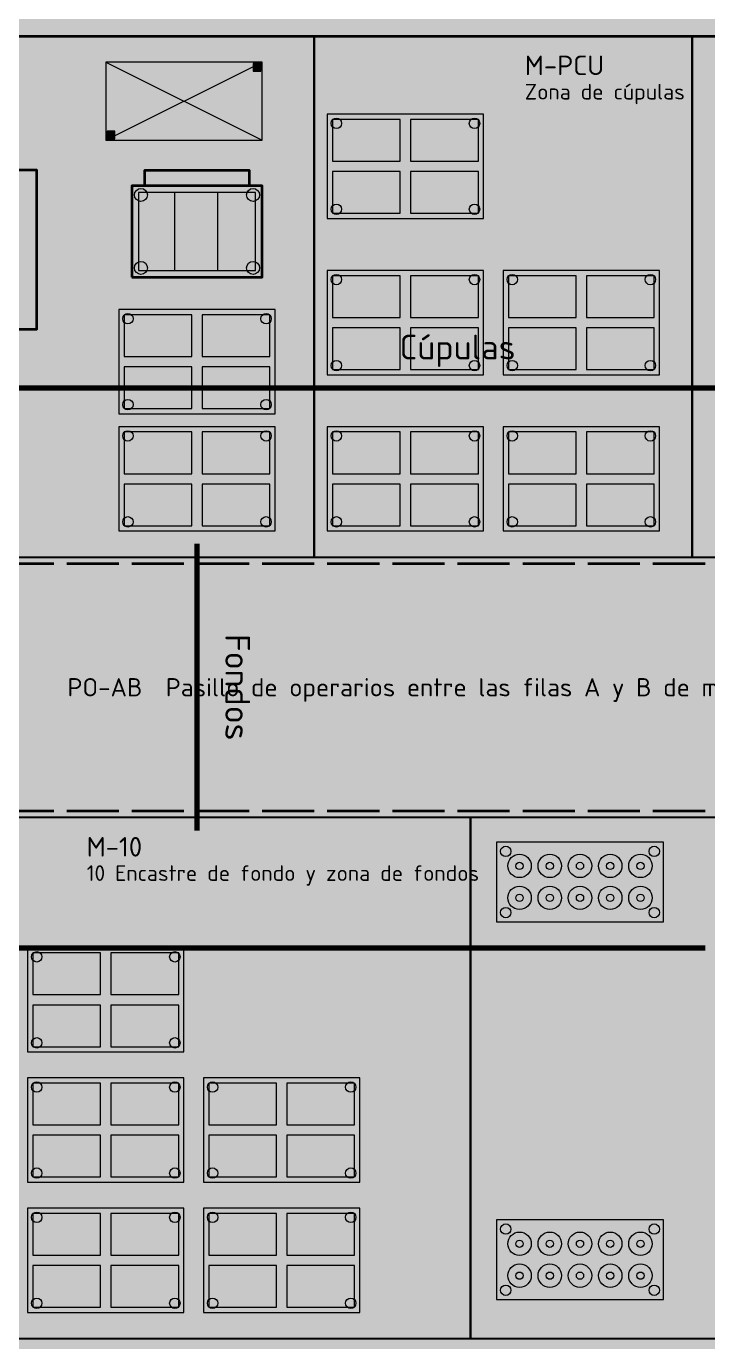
# Model space of a CAD drawing. Header units: millimetres. Extents: x 0 to 1189, y 0 to 841.
# Drawn here: x 348.9 to 401.2, y 569.8 to 670.8 of the extents above; entities that cross this region are included whole.
import ezdxf
from ezdxf.enums import TextEntityAlignment as Align

# ---------------------------------------------------------------- set-up
doc = ezdxf.new("R2010")
doc.units = ezdxf.units.MM
doc.linetypes.add('IRAM-E-TRAZOS', pattern=[5, 4, -1])
for name, color, linetype, lineweight, true_color in [('A-DEFENSA', 2, 'CONTINUOUS', 35, 0xe6b400), ('A-EQUIPO', 30, 'CONTINUOUS', 35, 0xe67800), ('A-PASILLO', 2, 'IRAM-E-TRAZOS', 35, 0xd7a500), ('A-SENDA', 2, 'CONTINUOUS', 25, 0xd7a500)]:
    doc.layers.add(name, color=color, linetype=linetype, lineweight=lineweight, true_color=true_color)
for name, color, linetype, lineweight in [('A-EQUIPO-FINO', 8, 'CONTINUOUS', 13), ('A-EQUIPO-RELLENO', 9, 'CONTINUOUS', 13), ('A-RELLENO', 9, 'CONTINUOUS', 13), ('A-SECTOR', 1, 'CONTINUOUS', 25), ('A-SECTOR-TXT', 1, 'CONTINUOUS', 25), ('A-TEXTO', 7, 'CONTINUOUS', 18), ('F-SE', 30, 'CONTINUOUS', 70)]:
    doc.layers.add(name, color=color, linetype=linetype, lineweight=lineweight)
doc.styles.add('ISO3098', font='isocpeur.ttf')

msp = doc.modelspace()

# ---------------------------------------------------------------- hatches: boundary and pattern name
at = {"layer": 'A-EQUIPO-RELLENO', "true_color": 0xeeeeee}
h = msp.add_hatch(color=7, dxfattribs=at)
h.dxf.hatch_style = 1
h.paths.add_polyline_path([(355, 662), (367, 662), (367, 668), (355, 668)])
at = {"layer": 'A-EQUIPO-RELLENO', "true_color": 0x969ba0}
h = msp.add_hatch(color=7, dxfattribs=at)
h.dxf.hatch_style = 1
h.paths.add_polyline_path([(366.3, 667.3), (366.9, 667.3), (366.9, 667.9), (366.3, 667.9)])
at = {"layer": 'A-EQUIPO-RELLENO', "true_color": 0xeeeeee}
h = msp.add_hatch(color=7, dxfattribs=at)
h.dxf.hatch_style = 1
h.paths.add_polyline_path([(372, 656), (384, 656), (384, 664), (372, 664)])
at = {"layer": 'A-EQUIPO-RELLENO', "true_color": 0xfaecc8}
h = msp.add_hatch(color=7, dxfattribs=at)
h.dxf.hatch_style = 1
h.paths.add_polyline_path([(372.4, 660.4), (377.6, 660.4), (377.6, 663.6), (372.4, 663.6)])
h = msp.add_hatch(color=7, dxfattribs=at)
h.dxf.hatch_style = 1
h.paths.add_polyline_path([(378.4, 660.4), (383.6, 660.4), (383.6, 663.6), (378.4, 663.6)])
at = {"layer": 'A-EQUIPO-RELLENO', "true_color": 0x969ba0}
h = msp.add_hatch(color=7, dxfattribs=at)
h.dxf.hatch_style = 1
h.paths.add_polyline_path([(355.1, 662.1), (355.7, 662.1), (355.7, 662.7), (355.1, 662.7)])
at = {"layer": 'A-EQUIPO-RELLENO', "true_color": 0xe6e6e6}
h = msp.add_hatch(color=7, dxfattribs=at)
h.dxf.hatch_style = 1
h.paths.add_polyline_path([(337, 647.5), (349.7, 647.5), (349.7, 659.7), (337, 659.7)])
at = {"layer": 'A-EQUIPO-RELLENO', "true_color": 0xfaecc8}
h = msp.add_hatch(color=7, dxfattribs=at)
h.dxf.hatch_style = 1
h.paths.add_polyline_path([(372.4, 656.4), (377.6, 656.4), (377.6, 659.6), (372.4, 659.6)])
h = msp.add_hatch(color=7, dxfattribs=at)
h.dxf.hatch_style = 1
h.paths.add_polyline_path([(378.4, 656.4), (383.6, 656.4), (383.6, 659.6), (378.4, 659.6)])
at = {"layer": 'A-EQUIPO-RELLENO', "true_color": 0xeeeeee}
h = msp.add_hatch(color=7, dxfattribs=at)
h.dxf.hatch_style = 1
h.paths.add_polyline_path([(357, 651.5), (367, 651.5), (367, 658.5), (357, 658.5)])
h = msp.add_hatch(color=7, dxfattribs=at)
h.dxf.hatch_style = 1
h.paths.add_polyline_path([(372, 644), (384, 644), (384, 652), (372, 652)])
at = {"layer": 'A-EQUIPO-RELLENO', "true_color": 0xfaecc8}
h = msp.add_hatch(color=7, dxfattribs=at)
h.dxf.hatch_style = 1
h.paths.add_polyline_path([(372.4, 648.4), (377.6, 648.4), (377.6, 651.6), (372.4, 651.6)])
h = msp.add_hatch(color=7, dxfattribs=at)
h.dxf.hatch_style = 1
h.paths.add_polyline_path([(378.4, 648.4), (383.6, 648.4), (383.6, 651.6), (378.4, 651.6)])
at = {"layer": 'A-EQUIPO-RELLENO', "true_color": 0xeeeeee}
h = msp.add_hatch(color=7, dxfattribs=at)
h.dxf.hatch_style = 1
h.paths.add_polyline_path([(385.5, 644), (397.5, 644), (397.5, 652), (385.5, 652)])
at = {"layer": 'A-EQUIPO-RELLENO', "true_color": 0xfaecc8}
h = msp.add_hatch(color=7, dxfattribs=at)
h.dxf.hatch_style = 1
h.paths.add_polyline_path([(385.9, 648.4), (391.1, 648.4), (391.1, 651.6), (385.9, 651.6)])
h = msp.add_hatch(color=7, dxfattribs=at)
h.dxf.hatch_style = 1
h.paths.add_polyline_path([(391.9, 648.4), (397.1, 648.4), (397.1, 651.6), (391.9, 651.6)])
at = {"layer": 'A-EQUIPO-RELLENO', "true_color": 0xeeeeee}
h = msp.add_hatch(color=7, dxfattribs=at)
h.dxf.hatch_style = 1
h.paths.add_polyline_path([(356, 641), (368, 641), (368, 649), (356, 649)])
at = {"layer": 'A-EQUIPO-RELLENO', "true_color": 0xfaecc8}
h = msp.add_hatch(color=7, dxfattribs=at)
h.dxf.hatch_style = 1
h.paths.add_polyline_path([(356.4, 645.4), (361.6, 645.4), (361.6, 648.6), (356.4, 648.6)])
h = msp.add_hatch(color=7, dxfattribs=at)
h.dxf.hatch_style = 1
h.paths.add_polyline_path([(362.4, 645.4), (367.6, 645.4), (367.6, 648.6), (362.4, 648.6)])
h = msp.add_hatch(color=7, dxfattribs=at)
h.dxf.hatch_style = 1
h.paths.add_polyline_path([(372.4, 644.4), (377.6, 644.4), (377.6, 647.6), (372.4, 647.6)])
h = msp.add_hatch(color=7, dxfattribs=at)
h.dxf.hatch_style = 1
h.paths.add_polyline_path([(378.4, 644.4), (383.6, 644.4), (383.6, 647.6), (378.4, 647.6)])
h = msp.add_hatch(color=7, dxfattribs=at)
h.dxf.hatch_style = 1
h.paths.add_polyline_path([(385.9, 644.4), (391.1, 644.4), (391.1, 647.6), (385.9, 647.6)])
h = msp.add_hatch(color=7, dxfattribs=at)
h.dxf.hatch_style = 1
h.paths.add_polyline_path([(391.9, 644.4), (397.1, 644.4), (397.1, 647.6), (391.9, 647.6)])
h = msp.add_hatch(color=7, dxfattribs=at)
h.dxf.hatch_style = 1
h.paths.add_polyline_path([(356.4, 641.4), (361.6, 641.4), (361.6, 644.6), (356.4, 644.6)])
h = msp.add_hatch(color=7, dxfattribs=at)
h.dxf.hatch_style = 1
h.paths.add_polyline_path([(362.4, 641.4), (367.6, 641.4), (367.6, 644.6), (362.4, 644.6)])
at = {"layer": 'A-EQUIPO-RELLENO', "true_color": 0xeeeeee}
h = msp.add_hatch(color=7, dxfattribs=at)
h.dxf.hatch_style = 1
h.paths.add_polyline_path([(356, 632), (368, 632), (368, 640), (356, 640)])
at = {"layer": 'A-EQUIPO-RELLENO', "true_color": 0xfaecc8}
h = msp.add_hatch(color=7, dxfattribs=at)
h.dxf.hatch_style = 1
h.paths.add_polyline_path([(356.4, 636.4), (361.6, 636.4), (361.6, 639.6), (356.4, 639.6)])
h = msp.add_hatch(color=7, dxfattribs=at)
h.dxf.hatch_style = 1
h.paths.add_polyline_path([(362.4, 636.4), (367.6, 636.4), (367.6, 639.6), (362.4, 639.6)])
at = {"layer": 'A-EQUIPO-RELLENO', "true_color": 0xeeeeee}
h = msp.add_hatch(color=7, dxfattribs=at)
h.dxf.hatch_style = 1
h.paths.add_polyline_path([(372, 632), (384, 632), (384, 640), (372, 640)])
at = {"layer": 'A-EQUIPO-RELLENO', "true_color": 0xfaecc8}
h = msp.add_hatch(color=7, dxfattribs=at)
h.dxf.hatch_style = 1
h.paths.add_polyline_path([(372.4, 636.4), (377.6, 636.4), (377.6, 639.6), (372.4, 639.6)])
h = msp.add_hatch(color=7, dxfattribs=at)
h.dxf.hatch_style = 1
h.paths.add_polyline_path([(378.4, 636.4), (383.6, 636.4), (383.6, 639.6), (378.4, 639.6)])
at = {"layer": 'A-EQUIPO-RELLENO', "true_color": 0xeeeeee}
h = msp.add_hatch(color=7, dxfattribs=at)
h.dxf.hatch_style = 1
h.paths.add_polyline_path([(385.5, 632), (397.5, 632), (397.5, 640), (385.5, 640)])
at = {"layer": 'A-EQUIPO-RELLENO', "true_color": 0xfaecc8}
h = msp.add_hatch(color=7, dxfattribs=at)
h.dxf.hatch_style = 1
h.paths.add_polyline_path([(385.9, 636.4), (391.1, 636.4), (391.1, 639.6), (385.9, 639.6)])
h = msp.add_hatch(color=7, dxfattribs=at)
h.dxf.hatch_style = 1
h.paths.add_polyline_path([(391.9, 636.4), (397.1, 636.4), (397.1, 639.6), (391.9, 639.6)])
h = msp.add_hatch(color=7, dxfattribs=at)
h.dxf.hatch_style = 1
h.paths.add_polyline_path([(356.4, 632.4), (361.6, 632.4), (361.6, 635.6), (356.4, 635.6)])
h = msp.add_hatch(color=7, dxfattribs=at)
h.dxf.hatch_style = 1
h.paths.add_polyline_path([(362.4, 632.4), (367.6, 632.4), (367.6, 635.6), (362.4, 635.6)])
h = msp.add_hatch(color=7, dxfattribs=at)
h.dxf.hatch_style = 1
h.paths.add_polyline_path([(372.4, 632.4), (377.6, 632.4), (377.6, 635.6), (372.4, 635.6)])
h = msp.add_hatch(color=7, dxfattribs=at)
h.dxf.hatch_style = 1
h.paths.add_polyline_path([(378.4, 632.4), (383.6, 632.4), (383.6, 635.6), (378.4, 635.6)])
h = msp.add_hatch(color=7, dxfattribs=at)
h.dxf.hatch_style = 1
h.paths.add_polyline_path([(385.9, 632.4), (391.1, 632.4), (391.1, 635.6), (385.9, 635.6)])
h = msp.add_hatch(color=7, dxfattribs=at)
h.dxf.hatch_style = 1
h.paths.add_polyline_path([(391.9, 632.4), (397.1, 632.4), (397.1, 635.6), (391.9, 635.6)])
at = {"layer": 'A-EQUIPO-RELLENO', "true_color": 0xeeeeee}
h = msp.add_hatch(color=7, dxfattribs=at)
h.dxf.hatch_style = 1
h.paths.add_polyline_path([(385, 602), (397.8, 602), (397.8, 608.1), (385, 608.1)])
h = msp.add_hatch(color=7, dxfattribs=at)
h.dxf.hatch_style = 1
h.paths.add_polyline_path([(349, 592), (361, 592), (361, 600), (349, 600)])
at = {"layer": 'A-EQUIPO-RELLENO', "true_color": 0xfaecc8}
h = msp.add_hatch(color=7, dxfattribs=at)
h.dxf.hatch_style = 1
h.paths.add_polyline_path([(349.4, 596.4), (354.6, 596.4), (354.6, 599.6), (349.4, 599.6)])
h = msp.add_hatch(color=7, dxfattribs=at)
h.dxf.hatch_style = 1
h.paths.add_polyline_path([(355.4, 596.4), (360.6, 596.4), (360.6, 599.6), (355.4, 599.6)])
h = msp.add_hatch(color=7, dxfattribs=at)
h.dxf.hatch_style = 1
h.paths.add_polyline_path([(349.4, 592.4), (354.6, 592.4), (354.6, 595.6), (349.4, 595.6)])
h = msp.add_hatch(color=7, dxfattribs=at)
h.dxf.hatch_style = 1
h.paths.add_polyline_path([(355.4, 592.4), (360.6, 592.4), (360.6, 595.6), (355.4, 595.6)])
at = {"layer": 'A-EQUIPO-RELLENO', "true_color": 0xeeeeee}
h = msp.add_hatch(color=7, dxfattribs=at)
h.dxf.hatch_style = 1
h.paths.add_polyline_path([(349, 582), (361, 582), (361, 590), (349, 590)])
h = msp.add_hatch(color=7, dxfattribs=at)
h.dxf.hatch_style = 1
h.paths.add_polyline_path([(362.5, 582), (374.5, 582), (374.5, 590), (362.5, 590)])
at = {"layer": 'A-EQUIPO-RELLENO', "true_color": 0xfaecc8}
h = msp.add_hatch(color=7, dxfattribs=at)
h.dxf.hatch_style = 1
h.paths.add_polyline_path([(349.4, 586.4), (354.6, 586.4), (354.6, 589.6), (349.4, 589.6)])
h = msp.add_hatch(color=7, dxfattribs=at)
h.dxf.hatch_style = 1
h.paths.add_polyline_path([(355.4, 586.4), (360.6, 586.4), (360.6, 589.6), (355.4, 589.6)])
h = msp.add_hatch(color=7, dxfattribs=at)
h.dxf.hatch_style = 1
h.paths.add_polyline_path([(362.9, 586.4), (368.1, 586.4), (368.1, 589.6), (362.9, 589.6)])
h = msp.add_hatch(color=7, dxfattribs=at)
h.dxf.hatch_style = 1
h.paths.add_polyline_path([(368.9, 586.4), (374.1, 586.4), (374.1, 589.6), (368.9, 589.6)])
h = msp.add_hatch(color=7, dxfattribs=at)
h.dxf.hatch_style = 1
h.paths.add_polyline_path([(349.4, 582.4), (354.6, 582.4), (354.6, 585.6), (349.4, 585.6)])
h = msp.add_hatch(color=7, dxfattribs=at)
h.dxf.hatch_style = 1
h.paths.add_polyline_path([(355.4, 582.4), (360.6, 582.4), (360.6, 585.6), (355.4, 585.6)])
h = msp.add_hatch(color=7, dxfattribs=at)
h.dxf.hatch_style = 1
h.paths.add_polyline_path([(362.9, 582.4), (368.1, 582.4), (368.1, 585.6), (362.9, 585.6)])
h = msp.add_hatch(color=7, dxfattribs=at)
h.dxf.hatch_style = 1
h.paths.add_polyline_path([(368.9, 582.4), (374.1, 582.4), (374.1, 585.6), (368.9, 585.6)])
at = {"layer": 'A-EQUIPO-RELLENO', "true_color": 0xeeeeee}
h = msp.add_hatch(color=7, dxfattribs=at)
h.dxf.hatch_style = 1
h.paths.add_polyline_path([(349, 572), (361, 572), (361, 580), (349, 580)])
h = msp.add_hatch(color=7, dxfattribs=at)
h.dxf.hatch_style = 1
h.paths.add_polyline_path([(362.5, 572), (374.5, 572), (374.5, 580), (362.5, 580)])
at = {"layer": 'A-EQUIPO-RELLENO', "true_color": 0xfaecc8}
h = msp.add_hatch(color=7, dxfattribs=at)
h.dxf.hatch_style = 1
h.paths.add_polyline_path([(349.4, 576.4), (354.6, 576.4), (354.6, 579.6), (349.4, 579.6)])
h = msp.add_hatch(color=7, dxfattribs=at)
h.dxf.hatch_style = 1
h.paths.add_polyline_path([(355.4, 576.4), (360.6, 576.4), (360.6, 579.6), (355.4, 579.6)])
h = msp.add_hatch(color=7, dxfattribs=at)
h.dxf.hatch_style = 1
h.paths.add_polyline_path([(362.9, 576.4), (368.1, 576.4), (368.1, 579.6), (362.9, 579.6)])
h = msp.add_hatch(color=7, dxfattribs=at)
h.dxf.hatch_style = 1
h.paths.add_polyline_path([(368.9, 576.4), (374.1, 576.4), (374.1, 579.6), (368.9, 579.6)])
at = {"layer": 'A-EQUIPO-RELLENO', "true_color": 0xeeeeee}
h = msp.add_hatch(color=7, dxfattribs=at)
h.dxf.hatch_style = 1
h.paths.add_polyline_path([(385, 573), (397.8, 573), (397.8, 579.1), (385, 579.1)])
at = {"layer": 'A-EQUIPO-RELLENO', "true_color": 0xfaecc8}
h = msp.add_hatch(color=7, dxfattribs=at)
h.dxf.hatch_style = 1
h.paths.add_polyline_path([(349.4, 572.4), (354.6, 572.4), (354.6, 575.6), (349.4, 575.6)])
h = msp.add_hatch(color=7, dxfattribs=at)
h.dxf.hatch_style = 1
h.paths.add_polyline_path([(355.4, 572.4), (360.6, 572.4), (360.6, 575.6), (355.4, 575.6)])
h = msp.add_hatch(color=7, dxfattribs=at)
h.dxf.hatch_style = 1
h.paths.add_polyline_path([(362.9, 572.4), (368.1, 572.4), (368.1, 575.6), (362.9, 575.6)])
h = msp.add_hatch(color=7, dxfattribs=at)
h.dxf.hatch_style = 1
h.paths.add_polyline_path([(368.9, 572.4), (374.1, 572.4), (374.1, 575.6), (368.9, 575.6)])
at = {"layer": 'A-RELLENO', "true_color": 0xfff4b4}
h = msp.add_hatch(color=7, dxfattribs=at)
h.dxf.hatch_style = 1
h.paths.add_polyline_path([(257, 670), (777, 670), (777, 690), (257, 690)])
at = {"layer": 'A-RELLENO', "true_color": 0xfde4c8}
h = msp.add_hatch(color=7, dxfattribs=at)
h.dxf.hatch_style = 1
h.paths.add_polyline_path([(257, 630), (371, 630), (371, 670), (257, 670)])
h = msp.add_hatch(color=7, dxfattribs=at)
h.dxf.hatch_style = 1
h.paths.add_polyline_path([(371, 630), (400, 630), (400, 670), (371, 670)])
h = msp.add_hatch(color=7, dxfattribs=at)
h.dxf.hatch_style = 1
h.paths.add_polyline_path([(400, 630), (426, 630), (426, 670), (400, 670)])
at = {"layer": 'A-RELLENO', "true_color": 0xf6f6f6}
h = msp.add_hatch(color=7, dxfattribs=at)
h.dxf.hatch_style = 1
h.paths.add_polyline_path([(297, 610), (470, 610), (470, 630), (297, 630)])
at = {"layer": 'A-RELLENO', "true_color": 0xfde4c8}
h = msp.add_hatch(color=7, dxfattribs=at)
h.dxf.hatch_style = 1
h.paths.add_polyline_path([(327, 570), (383, 570), (383, 610), (327, 610)])
h = msp.add_hatch(color=7, dxfattribs=at)
h.dxf.hatch_style = 1
h.paths.add_polyline_path([(383, 570), (427, 570), (427, 610), (383, 610)])
at = {"layer": 'A-RELLENO', "true_color": 0xf6f6f6}
h = msp.add_hatch(color=7, dxfattribs=at)
h.dxf.hatch_style = 1
h.paths.add_polyline_path([(297, 550), (470, 550), (470, 570), (297, 570)])
at = {"layer": 'F-SE', "true_color": 0xeb7800}
h = msp.add_hatch(color=7, dxfattribs=at)
h.dxf.hatch_style = 1
h.paths.add_polyline_path([(369.6, 643), (366.4, 643.8), (366.4, 642.2)])
h = msp.add_hatch(color=7, dxfattribs=at)
h.dxf.hatch_style = 1
h.paths.add_polyline_path([(362, 609), (362.8, 612.2), (361.2, 612.2)])
h = msp.add_hatch(color=7, dxfattribs=at)
h.dxf.hatch_style = 1
h.paths.add_polyline_path([(380.6, 600), (377.4, 600.8), (377.4, 599.2)])
h = msp.add_hatch(color=7, dxfattribs=at)
h.dxf.hatch_style = 1
h.paths.add_polyline_path([(401, 600), (397.8, 600.8), (397.8, 599.2)])

# ---------------------------------------------------------------- linework, layer by layer
at = {"layer": 'A-DEFENSA'}
msp.add_line((257, 670), (471, 670), dxfattribs=at)
at = {"layer": 'A-EQUIPO'}
for points in [[(337, 647.5), (349.7, 647.5), (349.7, 659.7), (337, 659.7)], [(357, 651.5), (367, 651.5), (367, 658.5), (357, 658.5)]]:
    msp.add_lwpolyline(points, close=True, dxfattribs=at)
msp.add_lwpolyline([(358, 658.5), (358, 659.7), (366, 659.7), (366, 658.5)], dxfattribs=at)
at = {"layer": 'A-EQUIPO-FINO'}
for p, q in [((355, 662), (367, 668)), ((355, 668), (367, 662)), ((360.3, 652), (360.3, 658)), ((363.6, 652), (363.6, 658))]:
    msp.add_line(p, q, dxfattribs=at)
for points in [[(355, 662), (367, 662), (367, 668), (355, 668)], [(366.3, 667.3), (366.9, 667.3), (366.9, 667.9), (366.3, 667.9)], [(372, 656), (384, 656), (384, 664), (372, 664)], [(372.4, 660.4), (377.6, 660.4), (377.6, 663.6), (372.4, 663.6)], [(378.4, 660.4), (383.6, 660.4), (383.6, 663.6), (378.4, 663.6)], [(355.1, 662.1), (355.7, 662.1), (355.7, 662.7), (355.1, 662.7)], [(372.4, 656.4), (377.6, 656.4), (377.6, 659.6), (372.4, 659.6)], [(378.4, 656.4), (383.6, 656.4), (383.6, 659.6), (378.4, 659.6)], [(357.5, 652), (366.5, 652), (366.5, 658), (357.5, 658)], [(372, 644), (384, 644), (384, 652), (372, 652)], [(372.4, 648.4), (377.6, 648.4), (377.6, 651.6), (372.4, 651.6)], [(378.4, 648.4), (383.6, 648.4), (383.6, 651.6), (378.4, 651.6)], [(385.5, 644), (397.5, 644), (397.5, 652), (385.5, 652)], [(385.9, 648.4), (391.1, 648.4), (391.1, 651.6), (385.9, 651.6)], [(391.9, 648.4), (397.1, 648.4), (397.1, 651.6), (391.9, 651.6)], [(356, 641), (368, 641), (368, 649), (356, 649)], [(356.4, 645.4), (361.6, 645.4), (361.6, 648.6), (356.4, 648.6)], [(362.4, 645.4), (367.6, 645.4), (367.6, 648.6), (362.4, 648.6)], [(372.4, 644.4), (377.6, 644.4), (377.6, 647.6), (372.4, 647.6)], [(378.4, 644.4), (383.6, 644.4), (383.6, 647.6), (378.4, 647.6)], [(385.9, 644.4), (391.1, 644.4), (391.1, 647.6), (385.9, 647.6)], [(391.9, 644.4), (397.1, 644.4), (397.1, 647.6), (391.9, 647.6)], [(356.4, 641.4), (361.6, 641.4), (361.6, 644.6), (356.4, 644.6)], [(362.4, 641.4), (367.6, 641.4), (367.6, 644.6), (362.4, 644.6)], [(356, 632), (368, 632), (368, 640), (356, 640)], [(356.4, 636.4), (361.6, 636.4), (361.6, 639.6), (356.4, 639.6)], [(362.4, 636.4), (367.6, 636.4), (367.6, 639.6), (362.4, 639.6)], [(372, 632), (384, 632), (384, 640), (372, 640)], [(372.4, 636.4), (377.6, 636.4), (377.6, 639.6), (372.4, 639.6)], [(378.4, 636.4), (383.6, 636.4), (383.6, 639.6), (378.4, 639.6)], [(385.5, 632), (397.5, 632), (397.5, 640), (385.5, 640)], [(385.9, 636.4), (391.1, 636.4), (391.1, 639.6), (385.9, 639.6)], [(391.9, 636.4), (397.1, 636.4), (397.1, 639.6), (391.9, 639.6)], [(356.4, 632.4), (361.6, 632.4), (361.6, 635.6), (356.4, 635.6)], [(362.4, 632.4), (367.6, 632.4), (367.6, 635.6), (362.4, 635.6)], [(372.4, 632.4), (377.6, 632.4), (377.6, 635.6), (372.4, 635.6)], [(378.4, 632.4), (383.6, 632.4), (383.6, 635.6), (378.4, 635.6)], [(385.9, 632.4), (391.1, 632.4), (391.1, 635.6), (385.9, 635.6)], [(391.9, 632.4), (397.1, 632.4), (397.1, 635.6), (391.9, 635.6)], [(385, 602), (397.8, 602), (397.8, 608.1), (385, 608.1)], [(349, 592), (361, 592), (361, 600), (349, 600)], [(349.4, 596.4), (354.6, 596.4), (354.6, 599.6), (349.4, 599.6)], [(355.4, 596.4), (360.6, 596.4), (360.6, 599.6), (355.4, 599.6)], [(349.4, 592.4), (354.6, 592.4), (354.6, 595.6), (349.4, 595.6)], [(355.4, 592.4), (360.6, 592.4), (360.6, 595.6), (355.4, 595.6)], [(349, 582), (361, 582), (361, 590), (349, 590)], [(362.5, 582), (374.5, 582), (374.5, 590), (362.5, 590)], [(349.4, 586.4), (354.6, 586.4), (354.6, 589.6), (349.4, 589.6)], [(355.4, 586.4), (360.6, 586.4), (360.6, 589.6), (355.4, 589.6)], [(362.9, 586.4), (368.1, 586.4), (368.1, 589.6), (362.9, 589.6)], [(368.9, 586.4), (374.1, 586.4), (374.1, 589.6), (368.9, 589.6)], [(349.4, 582.4), (354.6, 582.4), (354.6, 585.6), (349.4, 585.6)], [(355.4, 582.4), (360.6, 582.4), (360.6, 585.6), (355.4, 585.6)], [(362.9, 582.4), (368.1, 582.4), (368.1, 585.6), (362.9, 585.6)], [(368.9, 582.4), (374.1, 582.4), (374.1, 585.6), (368.9, 585.6)], [(349, 572), (361, 572), (361, 580), (349, 580)], [(362.5, 572), (374.5, 572), (374.5, 580), (362.5, 580)], [(349.4, 576.4), (354.6, 576.4), (354.6, 579.6), (349.4, 579.6)], [(355.4, 576.4), (360.6, 576.4), (360.6, 579.6), (355.4, 579.6)], [(362.9, 576.4), (368.1, 576.4), (368.1, 579.6), (362.9, 579.6)], [(368.9, 576.4), (374.1, 576.4), (374.1, 579.6), (368.9, 579.6)], [(385, 573), (397.8, 573), (397.8, 579.1), (385, 579.1)], [(349.4, 572.4), (354.6, 572.4), (354.6, 575.6), (349.4, 575.6)], [(355.4, 572.4), (360.6, 572.4), (360.6, 575.6), (355.4, 575.6)], [(362.9, 572.4), (368.1, 572.4), (368.1, 575.6), (362.9, 575.6)], [(368.9, 572.4), (374.1, 572.4), (374.1, 575.6), (368.9, 575.6)]]:
    msp.add_lwpolyline(points, close=True, dxfattribs=at)
for centre, radius in [((372.7, 663.3), 0.4), ((383.3, 663.3), 0.4), ((357.7, 657.8), 0.5), ((366.3, 657.8), 0.5), ((372.7, 656.7), 0.4), ((383.3, 656.7), 0.4), ((357.7, 652.2), 0.5), ((366.3, 652.2), 0.5), ((372.7, 651.3), 0.4), ((383.3, 651.3), 0.4), ((386.2, 651.3), 0.4), ((396.8, 651.3), 0.4), ((356.7, 648.3), 0.4), ((367.3, 648.3), 0.4), ((372.7, 644.7), 0.4), ((383.3, 644.7), 0.4), ((386.2, 644.7), 0.4), ((396.8, 644.7), 0.4), ((356.7, 641.7), 0.4), ((367.3, 641.7), 0.4), ((356.7, 639.3), 0.4), ((367.3, 639.3), 0.4), ((372.7, 639.3), 0.4), ((383.3, 639.3), 0.4), ((386.2, 639.3), 0.4), ((396.8, 639.3), 0.4), ((356.7, 632.7), 0.4), ((367.3, 632.7), 0.4), ((372.7, 632.7), 0.4), ((383.3, 632.7), 0.4), ((386.2, 632.7), 0.4), ((396.8, 632.7), 0.4), ((385.7, 607.4), 0.4), ((386.76, 606.28), 0.9), ((389.08, 606.28), 0.9), ((391.4, 606.28), 0.9), ((393.72, 606.28), 0.9), ((396.04, 606.28), 0.9), ((397.1, 607.4), 0.4), ((386.76, 606.28), 0.28), ((389.08, 606.28), 0.28), ((391.4, 606.28), 0.28), ((393.72, 606.28), 0.28), ((396.04, 606.28), 0.28), ((386.76, 603.83), 0.9), ((386.76, 603.83), 0.28), ((389.08, 603.83), 0.9), ((389.08, 603.83), 0.28), ((391.4, 603.83), 0.9), ((391.4, 603.83), 0.28), ((393.72, 603.83), 0.9), ((393.72, 603.83), 0.28), ((396.04, 603.83), 0.9), ((396.04, 603.83), 0.28), ((385.7, 602.7), 0.4), ((397.1, 602.7), 0.4), ((349.7, 599.3), 0.4), ((360.3, 599.3), 0.4), ((349.7, 592.7), 0.4), ((360.3, 592.7), 0.4), ((349.7, 589.3), 0.4), ((360.3, 589.3), 0.4), ((363.2, 589.3), 0.4), ((373.8, 589.3), 0.4), ((349.7, 582.7), 0.4), ((360.3, 582.7), 0.4), ((363.2, 582.7), 0.4), ((373.8, 582.7), 0.4), ((349.7, 579.3), 0.4), ((360.3, 579.3), 0.4), ((363.2, 579.3), 0.4), ((373.8, 579.3), 0.4), ((385.7, 578.4), 0.4), ((397.1, 578.4), 0.4), ((386.76, 577.27), 0.9), ((389.08, 577.27), 0.9), ((391.4, 577.27), 0.9), ((393.72, 577.27), 0.9), ((396.04, 577.27), 0.9), ((386.76, 577.27), 0.28), ((389.08, 577.27), 0.28), ((391.4, 577.27), 0.28), ((393.72, 577.27), 0.28), ((396.04, 577.27), 0.28), ((386.76, 574.82), 0.9), ((389.08, 574.82), 0.9), ((391.4, 574.82), 0.9), ((393.72, 574.82), 0.9), ((396.04, 574.82), 0.9), ((386.76, 574.82), 0.28), ((389.08, 574.82), 0.28), ((391.4, 574.82), 0.28), ((393.72, 574.82), 0.28), ((396.04, 574.82), 0.28), ((385.7, 573.7), 0.4), ((397.1, 573.7), 0.4), ((349.7, 572.7), 0.4), ((360.3, 572.7), 0.4), ((363.2, 572.7), 0.4), ((373.8, 572.7), 0.4)]:
    msp.add_circle(centre, radius, dxfattribs=at)
at = {"layer": 'A-PASILLO'}
for p, q in [((297, 629.5), (470, 629.5)), ((297, 610.5), (470, 610.5))]:
    msp.add_line(p, q, dxfattribs=at)
at = {"layer": 'A-SECTOR'}
for points in [[(257, 630), (371, 630), (371, 670), (257, 670)], [(371, 630), (400, 630), (400, 670), (371, 670)], [(400, 630), (426, 630), (426, 670), (400, 670)], [(327, 570), (383, 570), (383, 610), (327, 610)], [(383, 570), (427, 570), (427, 610), (383, 610)]]:
    msp.add_lwpolyline(points, close=True, dxfattribs=at)
at = {"layer": 'A-SENDA'}
msp.add_lwpolyline([(257, 670), (777, 670), (777, 690), (257, 690)], close=True, dxfattribs=at)
at = {"layer": 'F-SE'}
for points in [[(333, 643), (431, 643)], [(362, 631), (362, 609)], [(344, 600), (401, 600)]]:
    msp.add_lwpolyline(points, dxfattribs=at)

# ---------------------------------------------------------------- texts
at = {"layer": 'A-SECTOR-TXT', "style": 'ISO3098'}
for s, height, p in [('M-PCU', 1.5, (387.16, 668.5)), ('Zona de cúpulas', 1.2, (387.16, 666.33)), ('M-10', 1.5, (353.53, 608.5)), ('10 Encastre de fondo y zona de fondos', 1.2, (353.53, 606.33))]:
    msp.add_text(s, height=height, dxfattribs=at).set_placement(p, align=Align.TOP_LEFT)
at = {"layer": 'A-TEXTO', "style": 'ISO3098'}
msp.add_text('PO-AB  Pasillo de operarios entre las filas A y B de manuales  2,0 m', height=1.4, dxfattribs=at).set_placement((383.5, 620), align=Align.MIDDLE_CENTER)
at = {"layer": 'F-SE', "style": 'ISO3098'}
msp.add_text('Cúpulas', height=1.9, dxfattribs=at).set_placement((382, 644.6), align=Align.BOTTOM_CENTER)
msp.add_text('Fondos', height=1.9, rotation=-90, dxfattribs=at).set_placement((363.6, 620), align=Align.BOTTOM_CENTER)

doc.saveas('drawing.dxf')
